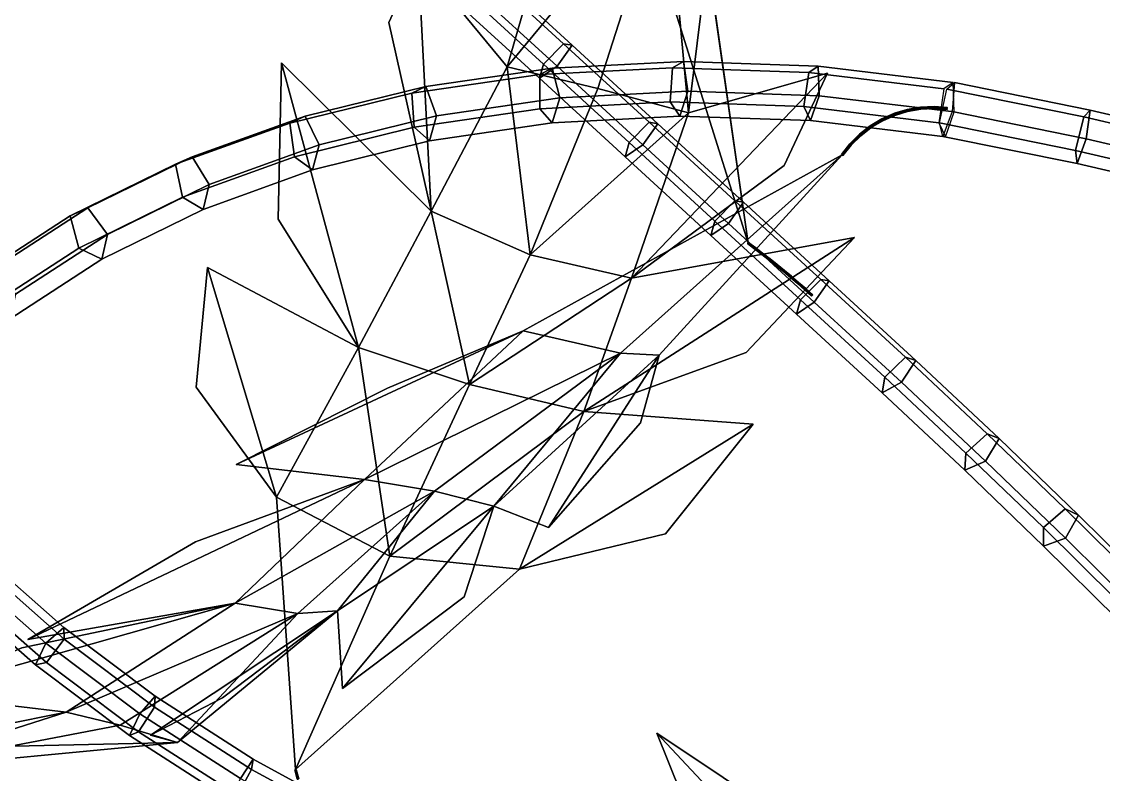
# Model space of a CAD drawing. Header units: metres. Extents: x -349 to 464, y -383 to 362.
# Drawn here: x -175.1 to -123.7, y 14.1 to 49.9 of the extents above; entities that cross this region are included whole.
import ezdxf

# ---------------------------------------------------------------- set-up
doc = ezdxf.new("R2010")
doc.units = ezdxf.units.M

msp = doc.modelspace()

# ---------------------------------------------------------------- linework, layer by layer
at = {"layer": 'Breeder_Leaf', "color": 3}
for points in [[(-152.0193, 47.7826, 311.6506), (-144.4455, 56.9386, 313.1777), (-147.7146, 46.754, 313.2258)], [(-152.0193, 47.7826, 311.6506), (-147.7146, 46.754, 313.2258), (-144.4455, 56.9386, 313.1777)], [(-152.0193, 47.7826, 311.6506), (-150.0227, 54.6994, 312.6943), (-144.4455, 56.9386, 313.1777)], [(-152.0193, 47.7826, 311.6506), (-144.4455, 56.9386, 313.1777), (-150.0227, 54.6994, 312.6943)], [(-147.7146, 46.754, 313.2258), (-144.4455, 56.9386, 313.1777), (-143.3964, 45.5986, 314.6185)], [(-147.7146, 46.754, 313.2258), (-143.3964, 45.5986, 314.6185), (-144.4455, 56.9386, 313.1777)], [(-144.4455, 56.9386, 313.1777), (-142.5704, 52.2472, 314.4039), (-143.3964, 45.5986, 314.6185)], [(-144.4455, 56.9386, 313.1777), (-143.3964, 45.5986, 314.6185), (-142.5704, 52.2472, 314.4039)], [(-140.559, 39.3962, 264.0295), (-142.3494, 51.8965, 262.645), (-142.5243, 53.1897, 269.102)], [(-140.559, 39.3962, 264.0295), (-142.5243, 53.1897, 269.102), (-142.3494, 51.8965, 262.645)], [(-155.6374, 40.923, 315.6111), (-157.6416, 49.8882, 312.4905), (-156.2458, 52.9224, 311.5702)], [(-155.6374, 40.923, 315.6111), (-156.2458, 52.9224, 311.5702), (-157.6416, 49.8882, 312.4905)], [(-155.6374, 40.923, 315.6111), (-156.2458, 52.9224, 311.5702), (-152.0193, 47.7826, 311.6506)], [(-155.6374, 40.923, 315.6111), (-152.0193, 47.7826, 311.6506), (-156.2458, 52.9224, 311.5702)], [(-144.4337, 51.7823, 256.8585), (-142.3494, 51.8965, 262.645), (-140.559, 39.3962, 264.0295)], [(-144.4337, 51.7823, 256.8585), (-140.559, 39.3962, 264.0295), (-142.3494, 51.8965, 262.645)], [(-159.0901, 34.4337, 318.511), (-162.9031, 40.5376, 314.5296), (-162.7505, 47.9785, 311.5406)], [(-159.0901, 34.4337, 318.511), (-162.7505, 47.9785, 311.5406), (-162.9031, 40.5376, 314.5296)], [(-159.0901, 34.4337, 318.511), (-162.7505, 47.9785, 311.5406), (-155.6374, 40.923, 315.6111)], [(-159.0901, 34.4337, 318.511), (-155.6374, 40.923, 315.6111), (-162.7505, 47.9785, 311.5406)], [(-155.6374, 40.923, 315.6111), (-152.0193, 47.7826, 311.6506), (-150.9226, 38.8383, 316.3204)], [(-155.6374, 40.923, 315.6111), (-150.9226, 38.8383, 316.3204), (-152.0193, 47.7826, 311.6506)], [(-152.0193, 47.7826, 311.6506), (-147.7146, 46.754, 313.2258), (-150.9226, 38.8383, 316.3204)], [(-152.0193, 47.7826, 311.6506), (-150.9226, 38.8383, 316.3204), (-147.7146, 46.754, 313.2258)], [(-143.3964, 45.5986, 314.6185), (-136.7874, 47.4819, 317.0558), (-146.109, 37.7333, 317.7145)], [(-143.3964, 45.5986, 314.6185), (-146.109, 37.7333, 317.7145), (-136.7874, 47.4819, 317.0558)], [(-136.7874, 47.4819, 317.0558), (-138.8466, 43.09294, 318.0542), (-146.109, 37.7333, 317.7145)], [(-136.7874, 47.4819, 317.0558), (-146.109, 37.7333, 317.7145), (-138.8466, 43.09294, 318.0542)], [(-150.9226, 38.8383, 316.3204), (-147.7146, 46.754, 313.2258), (-143.3964, 45.5986, 314.6185)], [(-150.9226, 38.8383, 316.3204), (-143.3964, 45.5986, 314.6185), (-147.7146, 46.754, 313.2258)], [(-150.9226, 38.8383, 316.3204), (-143.3964, 45.5986, 314.6185), (-146.109, 37.7333, 317.7145)], [(-150.9226, 38.8383, 316.3204), (-146.109, 37.7333, 317.7145), (-143.3964, 45.5986, 314.6185)], [(-136.0906, 43.5936, 286.7422), (-146.6241, 34.1656, 291.4238), (-151.2599, 35.2251, 285.3396)], [(-136.0906, 43.5936, 286.7422), (-151.2599, 35.2251, 285.3396), (-146.6241, 34.1656, 291.4238)], [(-144.7855, 34.06992, 298.3958), (-146.6241, 34.1656, 291.4238), (-136.0906, 43.5936, 286.7422)], [(-144.7855, 34.06992, 298.3958), (-136.0906, 43.5936, 286.7422), (-146.6241, 34.1656, 291.4238)], [(-159.0901, 34.4337, 318.511), (-155.6374, 40.923, 315.6111), (-153.8101, 32.6736, 320.1231)], [(-159.0901, 34.4337, 318.511), (-153.8101, 32.6736, 320.1231), (-155.6374, 40.923, 315.6111)], [(-155.6374, 40.923, 315.6111), (-150.9226, 38.8383, 316.3204), (-153.8101, 32.6736, 320.1231)], [(-155.6374, 40.923, 315.6111), (-153.8101, 32.6736, 320.1231), (-150.9226, 38.8383, 316.3204)], [(-146.109, 37.7333, 317.7145), (-135.4967, 39.6642, 318.7825), (-148.3777, 31.3853, 321.6901)], [(-146.109, 37.7333, 317.7145), (-148.3777, 31.3853, 321.6901), (-135.4967, 39.6642, 318.7825)], [(-135.4967, 39.6642, 318.7825), (-140.6534, 34.1965, 321.1185), (-148.3777, 31.3853, 321.6901)], [(-135.4967, 39.6642, 318.7825), (-148.3777, 31.3853, 321.6901), (-140.6534, 34.1965, 321.1185)], [(-153.8101, 32.6736, 320.1231), (-150.9226, 38.8383, 316.3204), (-146.109, 37.7333, 317.7145)], [(-153.8101, 32.6736, 320.1231), (-146.109, 37.7333, 317.7145), (-150.9226, 38.8383, 316.3204)], [(-162.9837, 27.3104, 323.178), (-166.8121, 32.5565, 320.0638), (-166.2782, 38.2358, 316.4256)], [(-162.9837, 27.3104, 323.178), (-166.2782, 38.2358, 316.4256), (-166.8121, 32.5565, 320.0638)], [(-162.9837, 27.3104, 323.178), (-166.2782, 38.2358, 316.4256), (-159.0901, 34.4337, 318.511)], [(-162.9837, 27.3104, 323.178), (-159.0901, 34.4337, 318.511), (-166.2782, 38.2358, 316.4256)], [(-153.8101, 32.6736, 320.1231), (-146.109, 37.7333, 317.7145), (-148.3777, 31.3853, 321.6901)], [(-153.8101, 32.6736, 320.1231), (-148.3777, 31.3853, 321.6901), (-146.109, 37.7333, 317.7145)], [(-158.8055, 28.1596, 289.0409), (-164.9112, 28.8684, 281.3161), (-151.2599, 35.2251, 285.3396)], [(-158.8055, 28.1596, 289.0409), (-151.2599, 35.2251, 285.3396), (-164.9112, 28.8684, 281.3161)], [(-164.9112, 28.8684, 281.3161), (-157.7173, 32.4954, 280.7003), (-151.2599, 35.2251, 285.3396)], [(-164.9112, 28.8684, 281.3161), (-151.2599, 35.2251, 285.3396), (-157.7173, 32.4954, 280.7003)], [(-146.6241, 34.1656, 291.4238), (-158.8055, 28.1596, 289.0409), (-151.2599, 35.2251, 285.3396)], [(-146.6241, 34.1656, 291.4238), (-151.2599, 35.2251, 285.3396), (-158.8055, 28.1596, 289.0409)], [(-162.9837, 27.3104, 323.178), (-159.0901, 34.4337, 318.511), (-157.5961, 24.5096, 324.163)], [(-162.9837, 27.3104, 323.178), (-157.5961, 24.5096, 324.163), (-159.0901, 34.4337, 318.511)], [(-159.0901, 34.4337, 318.511), (-153.8101, 32.6736, 320.1231), (-157.5961, 24.5096, 324.163)], [(-159.0901, 34.4337, 318.511), (-157.5961, 24.5096, 324.163), (-153.8101, 32.6736, 320.1231)], [(-146.6241, 34.1656, 291.4238), (-155.4703, 27.5998, 294.9373), (-158.8055, 28.1596, 289.0409)], [(-146.6241, 34.1656, 291.4238), (-158.8055, 28.1596, 289.0409), (-155.4703, 27.5998, 294.9373)], [(-152.6459, 26.8915, 301.074), (-155.4703, 27.5998, 294.9373), (-146.6241, 34.1656, 291.4238)], [(-152.6459, 26.8915, 301.074), (-146.6241, 34.1656, 291.4238), (-155.4703, 27.5998, 294.9373)], [(-144.7855, 34.06992, 298.3958), (-152.6459, 26.8915, 301.074), (-146.6241, 34.1656, 291.4238)], [(-144.7855, 34.06992, 298.3958), (-146.6241, 34.1656, 291.4238), (-152.6459, 26.8915, 301.074)], [(-144.7855, 34.06992, 298.3958), (-150.0484, 25.8784, 310.5115), (-152.6459, 26.8915, 301.074)], [(-144.7855, 34.06992, 298.3958), (-152.6459, 26.8915, 301.074), (-150.0484, 25.8784, 310.5115)], [(-144.7855, 34.06992, 298.3958), (-145.6736, 30.8537, 306.1515), (-150.0484, 25.8784, 310.5115)], [(-144.7855, 34.06992, 298.3958), (-150.0484, 25.8784, 310.5115), (-145.6736, 30.8537, 306.1515)], [(-157.5961, 24.5096, 324.163), (-153.8101, 32.6736, 320.1231), (-148.3777, 31.3853, 321.6901)], [(-157.5961, 24.5096, 324.163), (-148.3777, 31.3853, 321.6901), (-153.8101, 32.6736, 320.1231)], [(-157.5961, 24.5096, 324.163), (-148.3777, 31.3853, 321.6901), (-151.4329, 23.8908, 326.4052)], [(-157.5961, 24.5096, 324.163), (-151.4329, 23.8908, 326.4052), (-148.3777, 31.3853, 321.6901)], [(-148.3777, 31.3853, 321.6901), (-140.3158, 30.7956, 324.0517), (-151.4329, 23.8908, 326.4052)], [(-148.3777, 31.3853, 321.6901), (-151.4329, 23.8908, 326.4052), (-140.3158, 30.7956, 324.0517)], [(-140.3158, 30.7956, 324.0517), (-144.4953, 25.5809, 325.7401), (-151.4329, 23.8908, 326.4052)], [(-140.3158, 30.7956, 324.0517), (-151.4329, 23.8908, 326.4052), (-144.4953, 25.5809, 325.7401)], [(-164.964, 22.2767, 292.4512), (-174.8173, 20.5544, 284.6159), (-158.8055, 28.1596, 289.0409)], [(-164.964, 22.2767, 292.4512), (-158.8055, 28.1596, 289.0409), (-174.8173, 20.5544, 284.6159)], [(-174.8173, 20.5544, 284.6159), (-166.8451, 25.1979, 284.5811), (-158.8055, 28.1596, 289.0409)], [(-174.8173, 20.5544, 284.6159), (-158.8055, 28.1596, 289.0409), (-166.8451, 25.1979, 284.5811)], [(-155.4703, 27.5998, 294.9373), (-164.964, 22.2767, 292.4512), (-158.8055, 28.1596, 289.0409)], [(-155.4703, 27.5998, 294.9373), (-158.8055, 28.1596, 289.0409), (-164.964, 22.2767, 292.4512)], [(-155.4703, 27.5998, 294.9373), (-161.9756, 21.7788, 297.6482), (-164.964, 22.2767, 292.4512)], [(-155.4703, 27.5998, 294.9373), (-164.964, 22.2767, 292.4512), (-161.9756, 21.7788, 297.6482)], [(-162.9837, 27.3104, 323.178), (-157.5961, 24.5096, 324.163), (-162.0874, 14.3616, 330.3459)], [(-162.9837, 27.3104, 323.178), (-162.0874, 14.3616, 330.3459), (-157.5961, 24.5096, 324.163)], [(-160.0885, 21.914, 303.4473), (-161.9756, 21.7788, 297.6482), (-155.4703, 27.5998, 294.9373)], [(-160.0885, 21.914, 303.4473), (-155.4703, 27.5998, 294.9373), (-161.9756, 21.7788, 297.6482)], [(-152.6459, 26.8915, 301.074), (-160.0885, 21.914, 303.4473), (-155.4703, 27.5998, 294.9373)], [(-152.6459, 26.8915, 301.074), (-155.4703, 27.5998, 294.9373), (-160.0885, 21.914, 303.4473)], [(-152.6459, 26.8915, 301.074), (-159.8513, 18.2221, 315.5721), (-160.0885, 21.914, 303.4473)], [(-152.6459, 26.8915, 301.074), (-160.0885, 21.914, 303.4473), (-159.8513, 18.2221, 315.5721)], [(-152.6459, 26.8915, 301.074), (-154.0634, 22.5792, 309.5799), (-159.8513, 18.2221, 315.5721)], [(-152.6459, 26.8915, 301.074), (-159.8513, 18.2221, 315.5721), (-154.0634, 22.5792, 309.5799)], [(-162.0874, 14.3616, 330.3459), (-157.5961, 24.5096, 324.163), (-151.4329, 23.8908, 326.4052)], [(-162.0874, 14.3616, 330.3459), (-151.4329, 23.8908, 326.4052), (-157.5961, 24.5096, 324.163)], [(-172.9978, 17.09467, 296.5612), (-180.1861, 17.9541, 292.0173), (-164.964, 22.2767, 292.4512)], [(-172.9978, 17.09467, 296.5612), (-164.964, 22.2767, 292.4512), (-180.1861, 17.9541, 292.0173)], [(-180.1861, 17.9541, 292.0173), (-175.107, 20.155, 290.278), (-164.964, 22.2767, 292.4512)], [(-180.1861, 17.9541, 292.0173), (-164.964, 22.2767, 292.4512), (-175.107, 20.155, 290.278)], [(-161.9756, 21.7788, 297.6482), (-172.9978, 17.09467, 296.5612), (-164.964, 22.2767, 292.4512)], [(-161.9756, 21.7788, 297.6482), (-164.964, 22.2767, 292.4512), (-172.9978, 17.09467, 296.5612)], [(-161.9756, 21.7788, 297.6482), (-170.4223, 16.466, 301.3668), (-172.9978, 17.09467, 296.5612)], [(-161.9756, 21.7788, 297.6482), (-172.9978, 17.09467, 296.5612), (-170.4223, 16.466, 301.3668)], [(-167.6992, 15.642, 306.0819), (-170.4223, 16.466, 301.3668), (-161.9756, 21.7788, 297.6482)], [(-167.6992, 15.642, 306.0819), (-161.9756, 21.7788, 297.6482), (-170.4223, 16.466, 301.3668)], [(-160.0885, 21.914, 303.4473), (-168.989, 15.9915, 313.7677), (-167.6992, 15.642, 306.0819)], [(-160.0885, 21.914, 303.4473), (-167.6992, 15.642, 306.0819), (-168.989, 15.9915, 313.7677)], [(-160.0885, 21.914, 303.4473), (-165.5582, 17.7678, 312.5159), (-168.989, 15.9915, 313.7677)], [(-160.0885, 21.914, 303.4473), (-168.989, 15.9915, 313.7677), (-165.5582, 17.7678, 312.5159)], [(-160.0885, 21.914, 303.4473), (-167.6992, 15.642, 306.0819), (-161.9756, 21.7788, 297.6482)], [(-160.0885, 21.914, 303.4473), (-161.9756, 21.7788, 297.6482), (-167.6992, 15.642, 306.0819)], [(-170.4223, 16.466, 301.3668), (-181.6756, 14.3236, 306.4653), (-172.9978, 17.09467, 296.5612)], [(-170.4223, 16.466, 301.3668), (-172.9978, 17.09467, 296.5612), (-181.6756, 14.3236, 306.4653)], [(-181.6756, 14.3236, 306.4653), (-179.3226, 15.8203, 301.0464), (-172.9978, 17.09467, 296.5612)], [(-181.6756, 14.3236, 306.4653), (-172.9978, 17.09467, 296.5612), (-179.3226, 15.8203, 301.0464)], [(-167.6992, 15.642, 306.0819), (-181.6756, 14.3236, 306.4653), (-170.4223, 16.466, 301.3668)], [(-167.6992, 15.642, 306.0819), (-170.4223, 16.466, 301.3668), (-181.6756, 14.3236, 306.4653)], [(-140.924, 6.1955, 315.8116), (-144.9008, 16.09432, 317.7324), (-134.3421, 4.8211, 319.8165)], [(-140.924, 6.1955, 315.8116), (-134.3421, 4.8211, 319.8165), (-144.9008, 16.09432, 317.7324)], [(-144.9008, 16.09432, 317.7324), (-138.5868, 11.8835, 319.817), (-134.3421, 4.8211, 319.8165)], [(-144.9008, 16.09432, 317.7324), (-134.3421, 4.8211, 319.8165), (-138.5868, 11.8835, 319.817)], [(-167.6992, 15.642, 306.0819), (-175.4557, 15.4684, 309.6206), (-181.6756, 14.3236, 306.4653)], [(-167.6992, 15.642, 306.0819), (-181.6756, 14.3236, 306.4653), (-175.4557, 15.4684, 309.6206)]]:
    msp.add_3dface(points, dxfattribs=at)
at = {"layer": 'Breeder_Petiole', "color": 3}
for points in [[(-150.297, 47.9192, 262.2228), (-154.3734, 51.6585, 260.7829), (-153.4123, 52.6259, 260.5743), (-149.3359, 48.8866, 262.0142)], [(-148.9326, 48.8189, 260.6966), (-153.009, 52.5582, 259.2567), (-153.7171, 51.5483, 258.6388), (-149.6407, 47.809, 260.0786)], [(-149.3359, 48.8866, 262.0142), (-153.4123, 52.6259, 260.5743), (-153.009, 52.5582, 259.2567), (-148.9326, 48.8189, 260.6966)], [(-150.4883, 47.2431, 261.0085), (-154.5646, 50.9824, 259.5686), (-154.3734, 51.6585, 260.7829), (-150.297, 47.9192, 262.2228)], [(-149.6407, 47.809, 260.0786), (-153.7171, 51.5483, 258.6388), (-154.5646, 50.9824, 259.5686), (-150.4883, 47.2431, 261.0085)], [(-146.2207, 44.1799, 263.6627), (-150.297, 47.9192, 262.2228), (-149.3359, 48.8866, 262.0142), (-145.2596, 45.1474, 263.4541)], [(-145.2596, 45.1474, 263.4541), (-149.3359, 48.8866, 262.0142), (-148.9326, 48.8189, 260.6966), (-144.8563, 45.0797, 262.1365)], [(-144.8563, 45.0797, 262.1365), (-148.9326, 48.8189, 260.6966), (-149.6407, 47.809, 260.0786), (-145.5644, 44.06979, 261.5185)], [(-146.4119, 43.5039, 262.4484), (-150.4883, 47.2431, 261.0085), (-150.297, 47.9192, 262.2228), (-146.2207, 44.1799, 263.6627)], [(-144.1507, 47.7442, 284.4519), (-150.4666, 47.4157, 281.8408), (-149.8721, 47.721, 280.3682), (-143.6283, 48.04462, 282.9511)], [(-143.6283, 48.04462, 282.9511), (-149.8721, 47.721, 280.3682), (-149.5069, 46.3106, 279.6661), (-143.4199, 46.6308, 282.194)], [(-137.676, 47.5131, 286.6524), (-144.1507, 47.7442, 284.4519), (-143.6283, 48.04462, 282.9511), (-137.2276, 47.815, 285.1283)], [(-137.2276, 47.815, 285.1283), (-143.6283, 48.04462, 282.9511), (-143.4199, 46.6308, 282.194), (-137.1789, 46.4115, 284.3264)], [(-150.4666, 47.4157, 281.8408), (-156.555, 46.5324, 278.8461), (-155.8909, 46.8489, 277.406), (-149.8721, 47.721, 280.3682)], [(-150.4668, 45.7843, 282.0479), (-156.4436, 44.9113, 279.0989), (-156.555, 46.5324, 278.8461), (-150.4666, 47.4157, 281.8408)], [(-149.8721, 47.721, 280.3682), (-155.8909, 46.8489, 277.406), (-155.3736, 45.4555, 276.7686), (-149.5069, 46.3106, 279.6661)], [(-145.5644, 44.06979, 261.5185), (-149.6407, 47.809, 260.0786), (-150.4883, 47.2431, 261.0085), (-146.4119, 43.5039, 262.4484)], [(-144.2656, 46.1123, 284.6204), (-150.4668, 45.7843, 282.0479), (-150.4666, 47.4157, 281.8408), (-144.1507, 47.7442, 284.4519)], [(-137.9076, 45.8908, 286.79), (-144.2656, 46.1123, 284.6204), (-144.1507, 47.7442, 284.4519), (-137.676, 47.5131, 286.6524)], [(-131.4824, 45.121, 288.5278), (-137.9076, 45.8908, 286.79), (-137.676, 47.5131, 286.6524), (-131.2509, 46.7433, 288.3903)], [(-131.2509, 46.7433, 288.3903), (-137.676, 47.5131, 286.6524), (-137.2276, 47.815, 285.1283), (-130.8024, 47.0452, 286.8661)], [(-130.8024, 47.0452, 286.8661), (-137.2276, 47.815, 285.1283), (-137.1789, 46.4115, 284.3264), (-130.7537, 45.6416, 286.0642)], [(-156.555, 46.5324, 278.8461), (-162.3494, 45.1051, 275.4988), (-161.619, 45.4389, 274.0952), (-155.8909, 46.8489, 277.406)], [(-155.8909, 46.8489, 277.406), (-161.619, 45.4389, 274.0952), (-160.9559, 44.07591, 273.5315), (-155.3736, 45.4555, 276.7686)], [(-124.5992, 45.3996, 289.729), (-131.1133, 46.7239, 288.4201), (-130.7398, 47.03362, 286.8774), (-124.2872, 45.7216, 288.1752)], [(-124.2872, 45.7216, 288.1752), (-130.7398, 47.03362, 286.8774), (-130.852, 45.6537, 286.0415), (-124.4754, 44.3578, 287.3267)], [(-156.4436, 44.9113, 279.0989), (-162.1307, 43.504, 275.804), (-162.3494, 45.1051, 275.4988), (-156.555, 46.5324, 278.8461)], [(-149.5069, 46.3106, 279.6661), (-155.3736, 45.4555, 276.7686), (-155.7132, 44.2648, 277.809), (-149.8724, 45.1205, 280.6983)], [(-143.4199, 46.6308, 282.194), (-149.5069, 46.3106, 279.6661), (-149.8724, 45.1205, 280.6983), (-143.8115, 45.4435, 283.2198)], [(-137.1789, 46.4115, 284.3264), (-143.4199, 46.6308, 282.194), (-143.8115, 45.4435, 283.2198), (-137.5967, 45.2291, 285.3475)], [(-130.7537, 45.6416, 286.0642), (-137.1789, 46.4115, 284.3264), (-137.5967, 45.2291, 285.3475), (-131.1716, 44.4592, 287.0854)], [(-124.987, 43.8051, 289.8375), (-131.4621, 45.1209, 288.5345), (-131.1133, 46.7239, 288.4201), (-124.5992, 45.3996, 289.729)], [(-143.8115, 45.4435, 283.2198), (-149.8724, 45.1205, 280.6983), (-150.4668, 45.7843, 282.0479), (-144.2656, 46.1123, 284.6204)], [(-137.5967, 45.2291, 285.3475), (-143.8115, 45.4435, 283.2198), (-144.2656, 46.1123, 284.6204), (-137.9076, 45.8908, 286.79)], [(-131.1716, 44.4592, 287.0854), (-137.5967, 45.2291, 285.3475), (-137.9076, 45.8908, 286.79), (-131.4824, 45.121, 288.5278)], [(-132.3656, 45.8575, 287.2038), (-132.9955, 45.7484, 287.1028), (-132.9877, 45.7607, 287.0408), (-132.3554, 45.8701, 287.1416)], [(-132.3638, 45.7926, 287.2112), (-132.9859, 45.6849, 287.1115), (-132.9955, 45.7484, 287.1028), (-132.3656, 45.8575, 287.2038)], [(-132.3554, 45.8701, 287.1416), (-132.9877, 45.7607, 287.0408), (-132.9735, 45.7061, 287.0112), (-132.3474, 45.8144, 287.1108)], [(-132.3525, 45.7668, 287.1536), (-132.9724, 45.6595, 287.0547), (-132.9859, 45.6849, 287.1115), (-132.3638, 45.7926, 287.2112)], [(-132.3474, 45.8144, 287.1108), (-132.9735, 45.7061, 287.0112), (-132.9724, 45.6595, 287.0547), (-132.3525, 45.7668, 287.1536)], [(-131.7287, 45.8881, 287.3147), (-132.3656, 45.8575, 287.2038), (-132.3554, 45.8701, 287.1416), (-131.7161, 45.9008, 287.2525)], [(-131.7348, 45.8229, 287.3208), (-132.3638, 45.7926, 287.2112), (-132.3656, 45.8575, 287.2038), (-131.7287, 45.8881, 287.3147)], [(-131.7259, 45.7969, 287.2622), (-132.3525, 45.7668, 287.1536), (-132.3638, 45.7926, 287.2112), (-131.7348, 45.8229, 287.3208)], [(-131.7161, 45.9008, 287.2525), (-132.3554, 45.8701, 287.1416), (-132.3474, 45.8144, 287.1108), (-131.7144, 45.8448, 287.2202)], [(-131.7144, 45.8448, 287.2202), (-132.3474, 45.8144, 287.1108), (-132.3525, 45.7668, 287.1536), (-131.7259, 45.7969, 287.2622)], [(-131.1045, 45.7747, 287.4391), (-131.7348, 45.8229, 287.3208), (-131.7287, 45.8881, 287.3147), (-131.0984, 45.8404, 287.433)], [(-131.0955, 45.7485, 287.3802), (-131.7259, 45.7969, 287.2622), (-131.7348, 45.8229, 287.3208), (-131.1045, 45.7747, 287.4391)], [(-131.0984, 45.8404, 287.433), (-131.7287, 45.8881, 287.3147), (-131.7161, 45.9008, 287.2525), (-131.0857, 45.8532, 287.3704)], [(-131.0839, 45.7967, 287.3379), (-131.7144, 45.8448, 287.2202), (-131.7259, 45.7969, 287.2622), (-131.0955, 45.7485, 287.3802)], [(-131.0857, 45.8532, 287.3704), (-131.7161, 45.9008, 287.2525), (-131.7144, 45.8448, 287.2202), (-131.0839, 45.7967, 287.3379)], [(-162.3494, 45.1051, 275.4988), (-167.7867, 43.1503, 271.8338), (-166.994, 43.5075, 270.4702), (-161.619, 45.4389, 274.0952)], [(-161.619, 45.4389, 274.0952), (-166.994, 43.5075, 270.4702), (-166.193, 42.1878, 269.9885), (-160.9559, 44.07591, 273.5315)], [(-155.3736, 45.4555, 276.7686), (-160.9559, 44.07591, 273.5315), (-161.2704, 42.8869, 274.5816), (-155.7132, 44.2648, 277.809)], [(-149.8724, 45.1205, 280.6983), (-155.7132, 44.2648, 277.809), (-156.4436, 44.9113, 279.0989), (-150.4668, 45.7843, 282.0479)], [(-134.1964, 45.3027, 286.9365), (-134.7495, 44.9727, 286.8736), (-134.7483, 44.9824, 286.8121), (-134.1932, 45.3134, 286.8748)], [(-134.1722, 45.2446, 286.9472), (-134.7186, 44.9187, 286.8851), (-134.7495, 44.9727, 286.8736), (-134.1964, 45.3027, 286.9365)], [(-134.1932, 45.3134, 286.8748), (-134.7483, 44.9824, 286.8121), (-134.7173, 44.9354, 286.7856), (-134.1674, 45.2632, 286.8473)], [(-133.6088, 45.5625, 287.0133), (-134.1964, 45.3027, 286.9365), (-134.1932, 45.3134, 286.8748), (-133.6033, 45.5742, 286.9514)], [(-133.5917, 45.5013, 287.0231), (-134.1722, 45.2446, 286.9472), (-134.1964, 45.3027, 286.9365), (-133.6088, 45.5625, 287.0133)], [(-133.6033, 45.5742, 286.9514), (-134.1932, 45.3134, 286.8748), (-134.1674, 45.2632, 286.8473), (-133.5832, 45.5214, 286.9229)], [(-133.5761, 45.4766, 286.967), (-134.1545, 45.2209, 286.8919), (-134.1722, 45.2446, 286.9472), (-133.5917, 45.5013, 287.0231)], [(-133.5832, 45.5214, 286.9229), (-134.1674, 45.2632, 286.8473), (-134.1545, 45.2209, 286.8919), (-133.5761, 45.4766, 286.967)], [(-132.9955, 45.7484, 287.1028), (-133.6088, 45.5625, 287.0133), (-133.6033, 45.5742, 286.9514), (-132.9877, 45.7607, 287.0408)], [(-132.9859, 45.6849, 287.1115), (-133.5917, 45.5013, 287.0231), (-133.6088, 45.5625, 287.0133), (-132.9955, 45.7484, 287.1028)], [(-132.9877, 45.7607, 287.0408), (-133.6033, 45.5742, 286.9514), (-133.5832, 45.5214, 286.9229), (-132.9735, 45.7061, 287.0112)], [(-132.9724, 45.6595, 287.0547), (-133.5761, 45.4766, 286.967), (-133.5917, 45.5013, 287.0231), (-132.9859, 45.6849, 287.1115)], [(-132.9735, 45.7061, 287.0112), (-133.5832, 45.5214, 286.9229), (-133.5761, 45.4766, 286.967), (-132.9724, 45.6595, 287.0547)], [(-124.4754, 44.3578, 287.3267), (-130.852, 45.6537, 286.0415), (-131.2959, 44.4784, 287.0598), (-124.9054, 43.1801, 288.3482)], [(-118.499, 42.2945, 290.8267), (-124.987, 43.8051, 289.8375), (-124.5992, 45.3996, 289.729), (-118.0722, 43.8793, 290.7222)], [(-118.0722, 43.8793, 290.7222), (-124.5992, 45.3996, 289.729), (-124.2872, 45.7216, 288.1752), (-117.8217, 44.2156, 289.1603)], [(-117.8217, 44.2156, 289.1603), (-124.2872, 45.7216, 288.1752), (-124.4754, 44.3578, 287.3267), (-118.0859, 42.8701, 288.3029)], [(-162.1307, 43.504, 275.804), (-167.4662, 41.5789, 272.1974), (-167.7867, 43.1503, 271.8338), (-162.3494, 45.1051, 275.4988)], [(-155.7132, 44.2648, 277.809), (-161.2704, 42.8869, 274.5816), (-162.1307, 43.504, 275.804), (-156.4436, 44.9113, 279.0989)], [(-142.1444, 40.4406, 265.1026), (-146.2207, 44.1799, 263.6627), (-145.2596, 45.1474, 263.4541), (-141.1832, 41.4081, 264.894)], [(-140.7799, 41.3404, 263.5764), (-144.8563, 45.0797, 262.1365), (-145.5644, 44.06979, 261.5185), (-141.4881, 40.3305, 262.9584)], [(-141.1832, 41.4081, 264.894), (-145.2596, 45.1474, 263.4541), (-144.8563, 45.0797, 262.1365), (-140.7799, 41.3404, 263.5764)], [(-134.7495, 44.9727, 286.8736), (-135.2597, 44.5777, 286.8256), (-135.2604, 44.586, 286.7644), (-134.7483, 44.9824, 286.8121)], [(-134.7483, 44.9824, 286.8121), (-135.2604, 44.586, 286.7644), (-135.2245, 44.5428, 286.7386), (-134.7173, 44.9354, 286.7856)], [(-134.7186, 44.9187, 286.8851), (-135.2227, 44.5284, 286.8376), (-135.2597, 44.5777, 286.8256), (-134.7495, 44.9727, 286.8736)], [(-134.7173, 44.9354, 286.7856), (-135.2245, 44.5428, 286.7386), (-135.2014, 44.5074, 286.7836), (-134.699, 44.8962, 286.8304)], [(-134.699, 44.8962, 286.8304), (-135.2014, 44.5074, 286.7836), (-135.2227, 44.5284, 286.8376), (-134.7186, 44.9187, 286.8851)], [(-134.1545, 45.2209, 286.8919), (-134.699, 44.8962, 286.8304), (-134.7186, 44.9187, 286.8851), (-134.1722, 45.2446, 286.9472)], [(-134.1674, 45.2632, 286.8473), (-134.7173, 44.9354, 286.7856), (-134.699, 44.8962, 286.8304), (-134.1545, 45.2209, 286.8919)], [(-124.9054, 43.1801, 288.3482), (-131.2959, 44.4784, 287.0598), (-131.4621, 45.1209, 288.5345), (-124.987, 43.8051, 289.8375)], [(-135.2597, 44.5777, 286.8256), (-135.7193, 44.1235, 286.7931), (-135.7217, 44.1302, 286.7322), (-135.2604, 44.586, 286.7644)], [(-135.2604, 44.586, 286.7644), (-135.7217, 44.1302, 286.7322), (-135.6816, 44.09144, 286.707), (-135.2245, 44.5428, 286.7386)], [(-135.2227, 44.5284, 286.8376), (-135.6768, 44.07968, 286.8055), (-135.7193, 44.1235, 286.7931), (-135.2597, 44.5777, 286.8256)], [(-135.2245, 44.5428, 286.7386), (-135.6816, 44.09144, 286.707), (-135.654, 44.06034, 286.7521), (-135.2014, 44.5074, 286.7836)], [(-135.2014, 44.5074, 286.7836), (-135.654, 44.06034, 286.7521), (-135.6768, 44.07968, 286.8055), (-135.2227, 44.5284, 286.8376)], [(-118.0859, 42.8701, 288.3029), (-124.4754, 44.3578, 287.3267), (-124.9054, 43.1801, 288.3482), (-118.502, 41.6896, 289.3269)], [(-160.9559, 44.07591, 273.5315), (-166.193, 42.1878, 269.9885), (-166.4832, 41.00273, 271.0499), (-161.2704, 42.8869, 274.5816)], [(-142.3356, 39.7646, 263.8883), (-146.4119, 43.5039, 262.4484), (-146.2207, 44.1799, 263.6627), (-142.1444, 40.4406, 265.1026)], [(-141.4881, 40.3305, 262.9584), (-145.5644, 44.06979, 261.5185), (-146.4119, 43.5039, 262.4484), (-142.3356, 39.7646, 263.8883)], [(-135.7193, 44.1235, 286.7931), (-136.1217, 43.6172, 286.777), (-136.1257, 43.6222, 286.716), (-135.7217, 44.1302, 286.7322)], [(-135.7217, 44.1302, 286.7322), (-136.1257, 43.6222, 286.716), (-136.0815, 43.5879, 286.691), (-135.6816, 44.09144, 286.707)], [(-135.6768, 44.07968, 286.8055), (-136.0742, 43.579, 286.7897), (-136.1217, 43.6172, 286.777), (-135.7193, 44.1235, 286.7931)], [(-135.6816, 44.09144, 286.707), (-136.0815, 43.5879, 286.691), (-136.0498, 43.5614, 286.7363), (-135.654, 44.06034, 286.7521)], [(-135.654, 44.06034, 286.7521), (-136.0498, 43.5614, 286.7363), (-136.0742, 43.579, 286.7897), (-135.6768, 44.07968, 286.8055)], [(-118.502, 41.6896, 289.3269), (-124.9054, 43.1801, 288.3482), (-124.987, 43.8051, 289.8375), (-118.499, 42.2945, 290.8267)], [(-167.7867, 43.1503, 271.8338), (-172.8073, 40.6905, 267.8893), (-171.9572, 41.07682, 266.569), (-166.994, 43.5075, 270.4702)], [(-166.994, 43.5075, 270.4702), (-171.9572, 41.07682, 266.569), (-171.0276, 39.813, 266.1764), (-166.193, 42.1878, 269.9885)], [(-161.2704, 42.8869, 274.5816), (-166.4832, 41.00273, 271.0499), (-167.4662, 41.5789, 272.1974), (-162.1307, 43.504, 275.804)], [(-167.4662, 41.5789, 272.1974), (-172.3917, 39.1579, 268.3169), (-172.8073, 40.6905, 267.8893), (-167.7867, 43.1503, 271.8338)], [(-166.193, 42.1878, 269.9885), (-171.0276, 39.813, 266.1764), (-171.2946, 38.6339, 267.2505), (-166.4832, 41.00273, 271.0499)], [(-166.4832, 41.00273, 271.0499), (-171.2946, 38.6339, 267.2505), (-172.3917, 39.1579, 268.3169), (-167.4662, 41.5789, 272.1974)], [(-138.068, 36.7013, 266.5424), (-142.1444, 40.4406, 265.1026), (-141.1832, 41.4081, 264.894), (-137.1069, 37.6688, 266.3338)], [(-136.7036, 37.6011, 265.0163), (-140.7799, 41.3404, 263.5764), (-141.4881, 40.3305, 262.9584), (-137.4117, 36.5912, 264.3983)], [(-137.1069, 37.6688, 266.3338), (-141.1832, 41.4081, 264.894), (-140.7799, 41.3404, 263.5764), (-136.7036, 37.6011, 265.0163)], [(-172.8073, 40.6905, 267.8893), (-177.3566, 37.7534, 263.7067), (-176.4543, 38.1742, 262.4323), (-171.9572, 41.07682, 266.569)], [(-172.3917, 39.1579, 268.3169), (-176.8534, 36.2685, 264.2029), (-177.3566, 37.7534, 263.7067), (-172.8073, 40.6905, 267.8893)], [(-171.9572, 41.07682, 266.569), (-176.4543, 38.1742, 262.4323), (-175.4069, 36.9783, 262.1353), (-171.0276, 39.813, 266.1764)], [(-138.2593, 36.02534, 265.3282), (-142.3356, 39.7646, 263.8883), (-142.1444, 40.4406, 265.1026), (-138.068, 36.7013, 266.5424)], [(-137.4117, 36.5912, 264.3983), (-141.4881, 40.3305, 262.9584), (-142.3356, 39.7646, 263.8883), (-138.2593, 36.02534, 265.3282)], [(-171.0276, 39.813, 266.1764), (-175.4069, 36.9783, 262.1353), (-175.6522, 35.8073, 263.2233), (-171.2946, 38.6339, 267.2505)], [(-171.2946, 38.6339, 267.2505), (-175.6522, 35.8073, 263.2233), (-176.8534, 36.2685, 264.2029), (-172.3917, 39.1579, 268.3169)], [(-140.2404, 39.1426, 264.2647), (-140.5805, 39.3923, 264.0606), (-140.5516, 39.4253, 264.0529), (-140.2113, 39.1755, 264.257)], [(-140.2402, 39.1154, 264.2284), (-140.5795, 39.3644, 264.0248), (-140.5805, 39.3923, 264.0606), (-140.2404, 39.1426, 264.2647)], [(-140.2109, 39.1321, 264.1992), (-140.5499, 39.381, 263.9958), (-140.5795, 39.3644, 264.0248), (-140.2402, 39.1154, 264.2284)], [(-140.2113, 39.1755, 264.257), (-140.5516, 39.4253, 264.0529), (-140.5328, 39.4184, 264.013), (-140.1931, 39.169, 264.2168)], [(-140.1931, 39.169, 264.2168), (-140.5328, 39.4184, 264.013), (-140.5499, 39.381, 263.9958), (-140.2109, 39.1321, 264.1992)], [(-139.9004, 38.886, 264.4598), (-140.2404, 39.1426, 264.2647), (-140.2113, 39.1755, 264.257), (-139.8707, 38.9189, 264.4523)], [(-139.9009, 38.8592, 264.4228), (-140.2402, 39.1154, 264.2284), (-140.2404, 39.1426, 264.2647), (-139.9004, 38.886, 264.4598)], [(-139.8716, 38.8762, 264.3933), (-140.2109, 39.1321, 264.1992), (-140.2402, 39.1154, 264.2284), (-139.9009, 38.8592, 264.4228)], [(-139.8707, 38.9189, 264.4523), (-140.2113, 39.1755, 264.257), (-140.1931, 39.169, 264.2168), (-139.8531, 38.9129, 264.4114)], [(-139.8531, 38.9129, 264.4114), (-140.1931, 39.169, 264.2168), (-140.2109, 39.1321, 264.1992), (-139.8716, 38.8762, 264.3933)], [(-139.5617, 38.5961, 264.608), (-139.9009, 38.8592, 264.4228), (-139.9004, 38.886, 264.4598), (-139.5603, 38.6225, 264.6457)], [(-139.5325, 38.6135, 264.5781), (-139.8716, 38.8762, 264.3933), (-139.9009, 38.8592, 264.4228), (-139.5617, 38.5961, 264.608)], [(-139.5603, 38.6225, 264.6457), (-139.9004, 38.886, 264.4598), (-139.8707, 38.9189, 264.4523), (-139.5302, 38.6555, 264.6382)], [(-139.5131, 38.65, 264.5966), (-139.8531, 38.9129, 264.4114), (-139.8716, 38.8762, 264.3933), (-139.5325, 38.6135, 264.5781)], [(-139.5302, 38.6555, 264.6382), (-139.8707, 38.9189, 264.4523), (-139.8531, 38.9129, 264.4114), (-139.5131, 38.65, 264.5966)], [(-139.2228, 38.3264, 264.7838), (-139.5617, 38.5961, 264.608), (-139.5603, 38.6225, 264.6457), (-139.2206, 38.3523, 264.8222)], [(-139.1935, 38.3441, 264.7535), (-139.5325, 38.6135, 264.5781), (-139.5617, 38.5961, 264.608), (-139.2228, 38.3264, 264.7838)], [(-139.2206, 38.3523, 264.8222), (-139.5603, 38.6225, 264.6457), (-139.5302, 38.6555, 264.6382), (-139.19, 38.3854, 264.8148)], [(-139.1733, 38.3804, 264.7726), (-139.5131, 38.65, 264.5966), (-139.5325, 38.6135, 264.5781), (-139.1935, 38.3441, 264.7535)], [(-139.19, 38.3854, 264.8148), (-139.5302, 38.6555, 264.6382), (-139.5131, 38.65, 264.5966), (-139.1733, 38.3804, 264.7726)], [(-138.8843, 38.05029, 264.9501), (-139.2228, 38.3264, 264.7838), (-139.2206, 38.3523, 264.8222), (-138.8812, 38.07573, 264.9893)], [(-138.855, 38.06831, 264.9195), (-139.1935, 38.3441, 264.7535), (-139.2228, 38.3264, 264.7838), (-138.8843, 38.05029, 264.9501)], [(-138.8812, 38.07573, 264.9893), (-139.2206, 38.3523, 264.8222), (-139.19, 38.3854, 264.8148), (-138.8501, 38.1088, 264.9819)], [(-138.8341, 38.1043, 264.9391), (-139.1733, 38.3804, 264.7726), (-139.1935, 38.3441, 264.7535), (-138.855, 38.06831, 264.9195)], [(-138.8501, 38.1088, 264.9819), (-139.19, 38.3854, 264.8148), (-139.1733, 38.3804, 264.7726), (-138.8341, 38.1043, 264.9391)], [(-138.5465, 37.7677, 265.1069), (-138.8843, 38.05029, 264.9501), (-138.8812, 38.07573, 264.9893), (-138.5425, 37.7927, 265.1468)], [(-138.5425, 37.7927, 265.1468), (-138.8812, 38.07573, 264.9893), (-138.8501, 38.1088, 264.9819), (-138.511, 37.8259, 265.1395)], [(-138.4954, 37.8218, 265.096), (-138.8341, 38.1043, 264.9391), (-138.855, 38.06831, 264.9195), (-138.5172, 37.7861, 265.076)], [(-138.511, 37.8259, 265.1395), (-138.8501, 38.1088, 264.9819), (-138.8341, 38.1043, 264.9391), (-138.4954, 37.8218, 265.096)], [(-138.5172, 37.7861, 265.076), (-138.855, 38.06831, 264.9195), (-138.8843, 38.05029, 264.9501), (-138.5465, 37.7677, 265.1069)], [(-138.2095, 37.4791, 265.2541), (-138.5465, 37.7677, 265.1069), (-138.5425, 37.7927, 265.1468), (-138.2047, 37.5035, 265.2946)], [(-138.1803, 37.4978, 265.2228), (-138.5172, 37.7861, 265.076), (-138.5465, 37.7677, 265.1069), (-138.2095, 37.4791, 265.2541)], [(-138.2047, 37.5035, 265.2946), (-138.5425, 37.7927, 265.1468), (-138.511, 37.8259, 265.1395), (-138.1726, 37.5367, 265.2874)], [(-138.1576, 37.5332, 265.2432), (-138.4954, 37.8218, 265.096), (-138.5172, 37.7861, 265.076), (-138.1803, 37.4978, 265.2228)], [(-138.1726, 37.5367, 265.2874), (-138.511, 37.8259, 265.1395), (-138.4954, 37.8218, 265.096), (-138.1576, 37.5332, 265.2432)], [(-134.0593, 33.0274, 267.9544), (-138.068, 36.7013, 266.5424), (-137.1069, 37.6688, 266.3338), (-133.0742, 33.972, 267.7534)], [(-132.587, 33.8232, 266.4713), (-136.7036, 37.6011, 265.0163), (-137.4117, 36.5912, 264.3983), (-133.2665, 32.7851, 265.868)], [(-133.0742, 33.972, 267.7534), (-137.1069, 37.6688, 266.3338), (-136.7036, 37.6011, 265.0163), (-132.587, 33.8232, 266.4713)], [(-137.8736, 37.1845, 265.3915), (-138.2095, 37.4791, 265.2541), (-138.2047, 37.5035, 265.2946), (-137.8679, 37.2083, 265.4327)], [(-137.8444, 37.2036, 265.3599), (-138.1803, 37.4978, 265.2228), (-138.2095, 37.4791, 265.2541), (-137.8736, 37.1845, 265.3915)], [(-137.8679, 37.2083, 265.4327), (-138.2047, 37.5035, 265.2946), (-138.1726, 37.5367, 265.2874), (-137.8353, 37.2416, 265.4255)], [(-137.8209, 37.2387, 265.3807), (-138.1576, 37.5332, 265.2432), (-138.1803, 37.4978, 265.2228), (-137.8444, 37.2036, 265.3599)], [(-137.8353, 37.2416, 265.4255), (-138.1726, 37.5367, 265.2874), (-138.1576, 37.5332, 265.2432), (-137.8209, 37.2387, 265.3807)], [(-137.5385, 36.8837, 265.5193), (-137.8736, 37.1845, 265.3915), (-137.8679, 37.2083, 265.4327), (-137.5328, 36.9077, 265.5607)], [(-137.5091, 36.9029, 265.4874), (-137.8444, 37.2036, 265.3599), (-137.8736, 37.1845, 265.3915), (-137.5385, 36.8837, 265.5193)], [(-137.5328, 36.9077, 265.5607), (-137.8679, 37.2083, 265.4327), (-137.8353, 37.2416, 265.4255), (-137.5, 36.9412, 265.5535)], [(-137.4854, 36.9383, 265.5084), (-137.8209, 37.2387, 265.3807), (-137.8444, 37.2036, 265.3599), (-137.5091, 36.9029, 265.4874)], [(-137.5, 36.9412, 265.5535), (-137.8353, 37.2416, 265.4255), (-137.8209, 37.2387, 265.3807), (-137.4854, 36.9383, 265.5084)], [(-134.18, 32.2828, 266.7716), (-138.2593, 36.02534, 265.3282), (-138.068, 36.7013, 266.5424), (-134.0593, 33.0274, 267.9544)], [(-133.2665, 32.7851, 265.868), (-137.4117, 36.5912, 264.3983), (-138.2593, 36.02534, 265.3282), (-134.18, 32.2828, 266.7716)], [(-130.1987, 29.4064, 269.8376), (-134.0593, 33.0274, 267.9544), (-133.0742, 33.972, 267.7534), (-129.1904, 30.3286, 269.6471)], [(-129.1904, 30.3286, 269.6471), (-133.0742, 33.972, 267.7534), (-132.587, 33.8232, 266.4713), (-128.623, 30.1001, 268.4106)], [(-128.623, 30.1001, 268.4106), (-132.587, 33.8232, 266.4713), (-133.2665, 32.7851, 265.868), (-129.2753, 29.0346, 267.8253)], [(-130.2519, 28.5946, 268.6948), (-134.18, 32.2828, 266.7716), (-134.0593, 33.0274, 267.9544), (-130.1987, 29.4064, 269.8376)], [(-129.2753, 29.0346, 267.8253), (-133.2665, 32.7851, 265.868), (-134.18, 32.2828, 266.7716), (-130.2519, 28.5946, 268.6948)], [(-126.5158, 25.8676, 272.1775), (-130.1987, 29.4064, 269.8376), (-129.1904, 30.3286, 269.6471), (-125.4855, 26.7677, 272.0002)], [(-124.8419, 26.4616, 270.819), (-128.623, 30.1001, 268.4106), (-129.2753, 29.0346, 267.8253), (-125.4685, 25.3694, 270.2552)], [(-125.4855, 26.7677, 272.0002), (-129.1904, 30.3286, 269.6471), (-128.623, 30.1001, 268.4106), (-124.8419, 26.4616, 270.819)], [(-126.5052, 24.9904, 271.0828), (-130.2519, 28.5946, 268.6948), (-130.1987, 29.4064, 269.8376), (-126.5158, 25.8676, 272.1775)], [(-125.4685, 25.3694, 270.2552), (-129.2753, 29.0346, 267.8253), (-130.2519, 28.5946, 268.6948), (-126.5052, 24.9904, 271.0828)], [(-123.039, 22.4392, 274.9559), (-126.5158, 25.8676, 272.1775), (-125.4855, 26.7677, 272.0002), (-121.9877, 23.3178, 274.7945)], [(-121.9877, 23.3178, 274.7945), (-125.4855, 26.7677, 272.0002), (-124.8419, 26.4616, 270.819), (-121.2728, 22.9368, 273.6779)], [(-121.2728, 22.9368, 273.6779), (-124.8419, 26.4616, 270.819), (-125.4685, 25.3694, 270.2552), (-121.8755, 21.8191, 273.1386)], [(-122.9686, 21.499, 273.917), (-126.5052, 24.9904, 271.0828), (-126.5158, 25.8676, 272.1775), (-123.039, 22.4392, 274.9559)], [(-121.8755, 21.8191, 273.1386), (-125.4685, 25.3694, 270.2552), (-126.5052, 24.9904, 271.0828), (-122.9686, 21.499, 273.917)], [(-173.1096, 21.1259, 333.1621), (-177.0968, 24.6435, 335.1054), (-178.0459, 23.9796, 334.356), (-173.9548, 20.3746, 332.3719)], [(-173.0843, 20.5662, 334.4227), (-177.0252, 24.04151, 336.3447), (-177.0968, 24.6435, 335.1054), (-173.1096, 21.1259, 333.1621)], [(-173.9548, 20.3746, 332.3719), (-178.0459, 23.9796, 334.356), (-178.5698, 22.9611, 335.125), (-174.4597, 19.3435, 333.1368)], [(-173.9313, 19.4479, 334.4069), (-177.9493, 22.986, 336.357), (-177.0252, 24.04151, 336.3447), (-173.0843, 20.5662, 334.4227)], [(-174.4597, 19.3435, 333.1368), (-178.5698, 22.9611, 335.125), (-177.9493, 22.986, 336.357), (-173.9313, 19.4479, 334.4069)], [(-168.7599, 17.8492, 331.6156), (-173.1096, 21.1259, 333.1621), (-173.9548, 20.3746, 332.3719), (-169.4928, 17.01708, 330.7948)], [(-168.7851, 17.3289, 332.893), (-173.0843, 20.5662, 334.4227), (-173.1096, 21.1259, 333.1621), (-168.7599, 17.8492, 331.6156)], [(-169.4928, 17.01708, 330.7948), (-173.9548, 20.3746, 332.3719), (-174.4597, 19.3435, 333.1368), (-169.9777, 15.9746, 331.5574)], [(-169.5491, 16.1528, 332.8565), (-173.9313, 19.4479, 334.4069), (-173.0843, 20.5662, 334.4227), (-168.7851, 17.3289, 332.893)], [(-169.9777, 15.9746, 331.5574), (-174.4597, 19.3435, 333.1368), (-173.9313, 19.4479, 334.4069), (-169.5491, 16.1528, 332.8565)], [(-164.0945, 14.8499, 330.4816), (-168.7599, 17.8492, 331.6156), (-169.4928, 17.01708, 330.7948), (-164.7077, 13.9443, 329.6408)], [(-164.1738, 14.3658, 331.771), (-168.7851, 17.3289, 332.893), (-168.7599, 17.8492, 331.6156), (-164.0945, 14.8499, 330.4816)], [(-164.7077, 13.9443, 329.6408), (-169.4928, 17.01708, 330.7948), (-169.9777, 15.9746, 331.5574), (-165.1718, 12.892, 330.4027)], [(-164.8497, 13.1374, 331.7215), (-169.5491, 16.1528, 332.8565), (-168.7851, 17.3289, 332.893), (-164.1738, 14.3658, 331.771)], [(-165.1718, 12.892, 330.4027), (-169.9777, 15.9746, 331.5574), (-169.5491, 16.1528, 332.8565), (-164.8497, 13.1374, 331.7215)], [(-159.1135, 12.1378, 329.7697), (-164.0945, 14.8499, 330.4816), (-164.7077, 13.9443, 329.6408), (-159.7268, 11.2322, 328.9288)], [(-159.1929, 11.6537, 331.059), (-164.1738, 14.3658, 331.771), (-164.0945, 14.8499, 330.4816), (-159.1135, 12.1378, 329.7697)], [(-159.8688, 10.4253, 331.0095), (-164.8497, 13.1374, 331.7215), (-164.1738, 14.3658, 331.771), (-159.1929, 11.6537, 331.059)], [(-161.9691, 13.9121, 330.2794), (-162.0885, 14.3637, 330.308), (-162.1227, 14.353, 330.3345), (-162.0023, 13.898, 330.3058)], [(-162.0023, 13.898, 330.3058), (-162.1227, 14.353, 330.3345), (-162.1085, 14.3541, 330.3767), (-161.9884, 13.9003, 330.3481)], [(-161.9884, 13.9003, 330.3481), (-162.1085, 14.3541, 330.3767), (-162.0647, 14.3657, 330.3762), (-161.946, 13.9162, 330.3478)], [(-161.9345, 13.9232, 330.3053), (-162.0528, 14.3715, 330.3336), (-162.0885, 14.3637, 330.308), (-161.9691, 13.9121, 330.2794)], [(-161.946, 13.9162, 330.3478), (-162.0647, 14.3657, 330.3762), (-162.0528, 14.3715, 330.3336), (-161.9345, 13.9232, 330.3053)]]:
    msp.add_3dface(points, dxfattribs=at)

doc.saveas('drawing.dxf')
